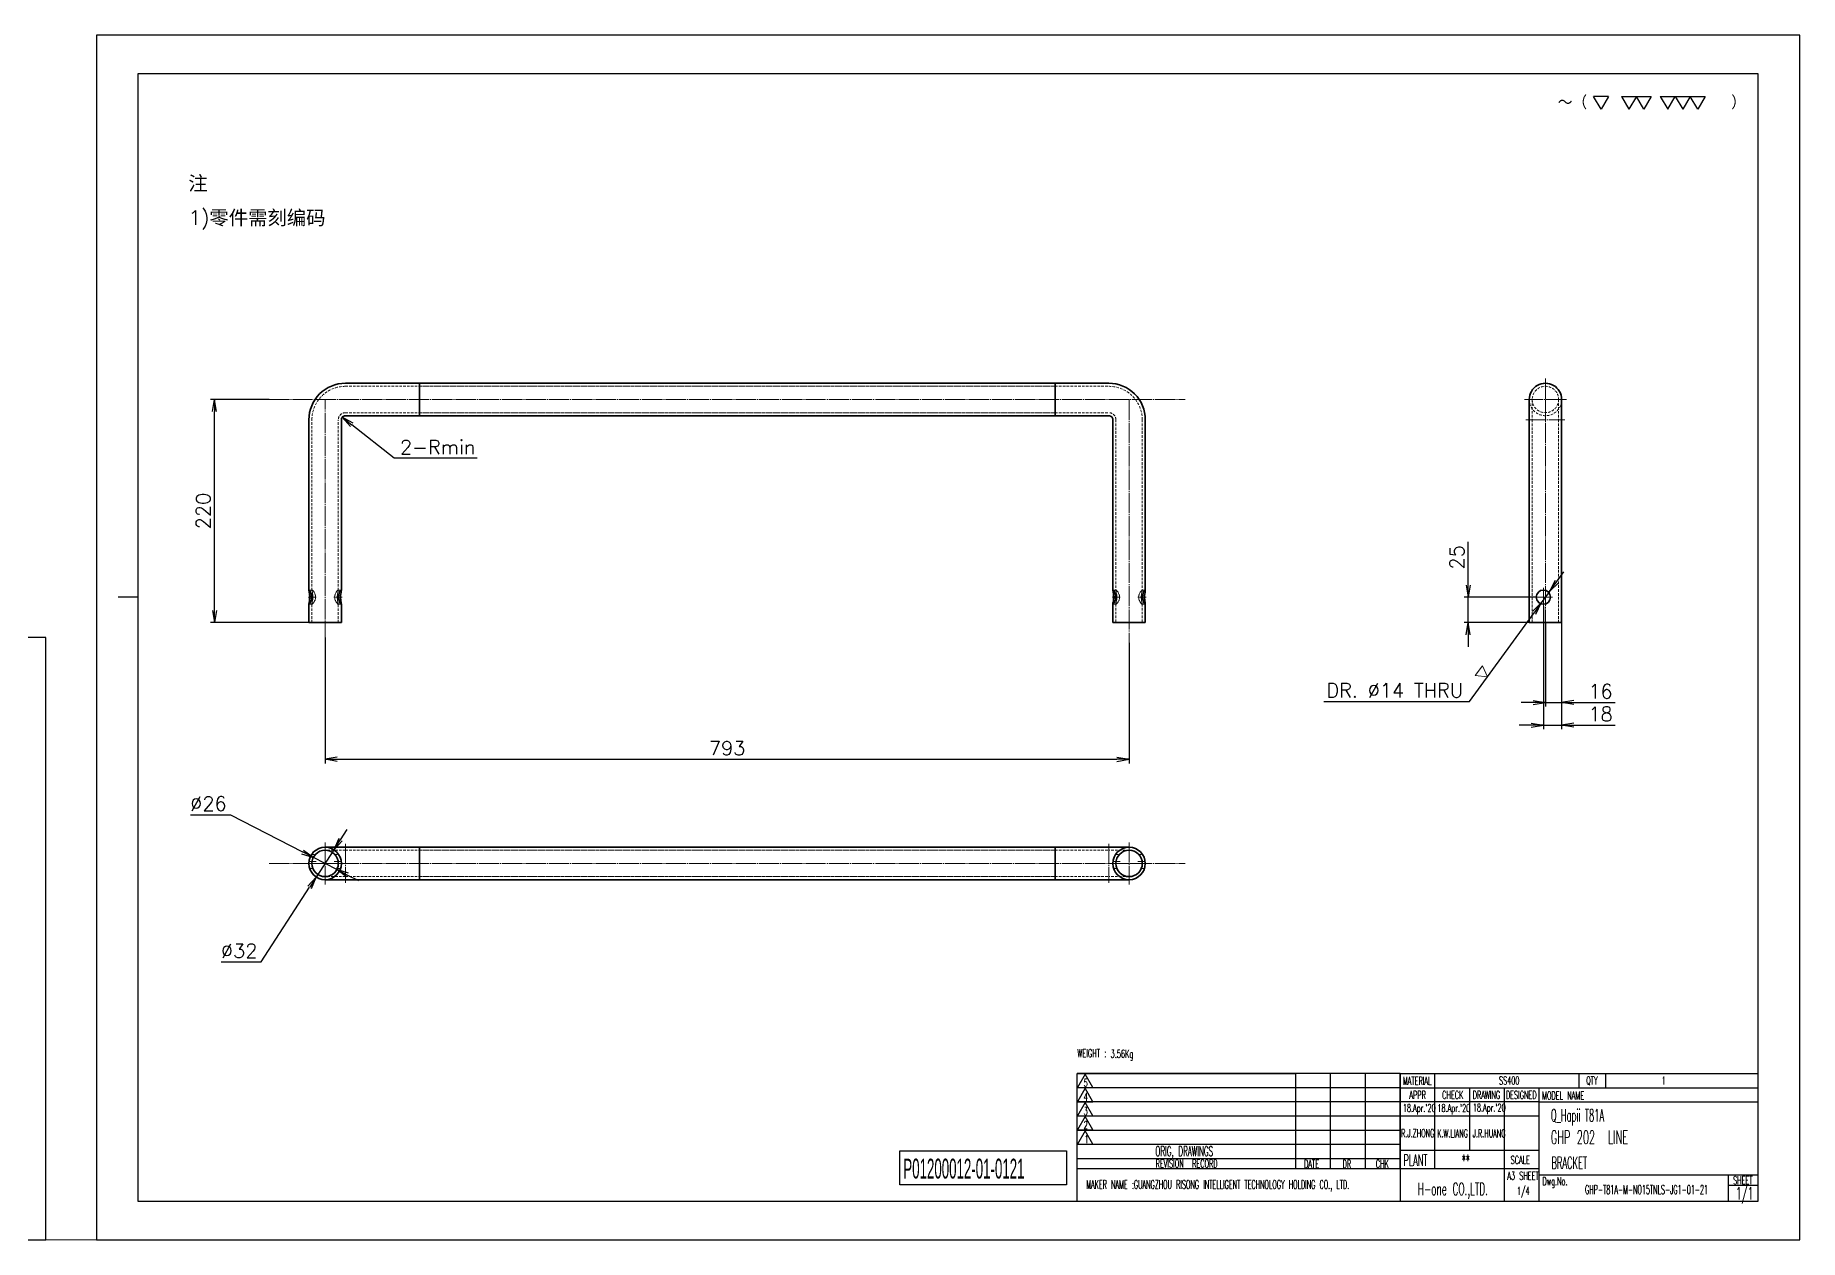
# Model space of a CAD drawing. Header units: millimetres. Extents: x -10155 to 20189, y -25550 to -22580.
# Drawn here: x 13930 to 15670, y -25548 to -24360 of the extents above; entities that cross this region are included whole.
import ezdxf
from ezdxf.enums import TextEntityAlignment as Align

# ---------------------------------------------------------------- set-up
doc = ezdxf.new("R2010")
doc.units = ezdxf.units.MM
doc.linetypes.add('CENTER-HOKUTO', pattern=[23, 20, -1, 1, -1])
doc.linetypes.add('HIDDEN-HOKUTO', pattern=[3.8, 2.5, -1.3])
for name, color, linetype in [('6', 2, 'Continuous'), ('title_frame', 7, 'Continuous'), ('word_dim', 253, 'Continuous')]:
    doc.layers.add(name, color=color, linetype=linetype)
for name, color, linetype, lineweight in [('AM_7', 2, 'CENTER-HOKUTO', 30), ('AM_HID', 1, 'HIDDEN-HOKUTO', 25), ('DIM', 3, 'Continuous', 20)]:
    doc.layers.add(name, color=color, linetype=linetype, lineweight=lineweight)
doc.styles.add('MX_NOTE_STANDARD', font='txt.shx', dxfattribs={"bigfont": 'bigfont.shx'})
doc.styles.get("Standard").update_dxf_attribs({"font": 'romans.shx', "bigfont": 'bigfont.shx'})
doc.dimstyles.new('HKT 1-4', dxfattribs={"dimscale": 4, "dimtxt": 3.5, "dimasz": 3, "dimexe": 1, "dimexo": 0, "dimgap": 1, "dimtad": 3, "dimdsep": 46, "dimtxsty": 'Standard', "dimblk1": 'OPEN', "dimblk2": 'OPEN', "dimsah": 1, "dimcen": 0, "dimclrd": 256, "dimclre": 256, "dimclrt": 3, "dimazin": 2, "dimtfac": 1, "dimtmove": 0, "dimatfit": 3, "dimldrblk": 'OPEN', "dimfxl": 0, "dimtolj": 1, "dimlwd": 25, "dimlwe": 25, "dimarcsym": 0})
doc.dimstyles.new('HKT 1-4$3', dxfattribs={"dimscale": 4, "dimtxt": 3.5, "dimasz": 3, "dimexe": 1, "dimexo": 0, "dimgap": 1, "dimtad": 3, "dimtoh": 1, "dimdsep": 46, "dimtxsty": 'Standard', "dimblk1": 'OPEN', "dimblk2": 'OPEN', "dimsah": 1, "dimcen": 0, "dimclrd": 256, "dimclre": 256, "dimclrt": 3, "dimazin": 2, "dimtfac": 1, "dimtmove": 0, "dimatfit": 3, "dimldrblk": 'OPEN', "dimfxl": 0, "dimtolj": 1, "dimlwd": 25, "dimlwe": 25, "dimarcsym": 0})
doc.dimstyles.new('HKT 1-4$4', dxfattribs={"dimscale": 4, "dimtxt": 3.5, "dimasz": 3, "dimexe": 1, "dimexo": 0, "dimgap": 1, "dimtad": 3, "dimtoh": 1, "dimdsep": 46, "dimtxsty": 'Standard', "dimblk1": 'OPEN', "dimblk2": 'OPEN', "dimsah": 1, "dimcen": 0, "dimclrd": 256, "dimclre": 256, "dimclrt": 3, "dimazin": 2, "dimtfac": 1, "dimtmove": 0, "dimatfit": 3, "dimldrblk": 'OPEN', "dimfxl": 0, "dimtolj": 1, "dimlwd": 25, "dimlwe": 25, "dimarcsym": 0})

# ---------------------------------------------------------------- blocks, each defined once
blk = doc.blocks.new('\\M+18E64\\M+18FE3\\M+182B0\\M+18B4C\\M+18D86\\M+18169\\M+197CE\\M+1816A')
at = {"layer": '6', "color": 3}
for p, q in [((5.64, -0.64), (4.7, 0.92)), ((6.58, 0.92), (4.7, 0.92)), ((6.58, 0.92), (5.64, -0.64)), ((8.19, 0.92), (11.96, 0.92)), ((8.19, 0.92), (9.14, -0.64)), ((10.08, 0.92), (9.14, -0.64)), ((11.02, -0.64), (10.08, 0.92)), ((11.96, 0.92), (11.02, -0.64)), ((13.09, 0.92), (14.98, 0.92)), ((13.09, 0.92), (14.04, -0.64)), ((14.04, -0.64), (14.98, 0.92)), ((14.98, 0.92), (18.74, 0.92)), ((14.98, 0.92), (15.92, -0.64)), ((16.86, 0.92), (15.92, -0.64)), ((17.8, -0.64), (16.86, 0.92)), ((18.74, 0.92), (17.8, -0.64))]:
    blk.add_line(p, q, dxfattribs=at)
at = {"color": 3}
blk.add_text('\\M+18160\\M+18169\\M+18140             \\M+1816A', height=1.68, dxfattribs=at).set_placement((0.19, -0.66))
blk = doc.blocks.new('_Open')
at = {"color": 0, "lineweight": -2}
for p, q in [((-1, 0.17), (0, 0)), ((-1, -0.17), (0, 0)), ((0, 0), (-1, 0))]:
    blk.add_line(p, q, dxfattribs=at)
blk = doc.blocks.new('*D639')
at = {"layer": 'DEFPOINTS', "color": 0, "ltscale": 2}
for p in [(14106.8, -24718.9), (14160.7, -24718.9), (14200, -24938.9)]:
    blk.add_point(p, dxfattribs=at)
at = {"layer": 'word_dim', "lineweight": 25, "ltscale": 2}
for p, q in [((14160.7, -24718.9), (14102.8, -24718.9)), ((14106.8, -24926.9), (14106.8, -24730.9)), ((14200, -24938.9), (14102.8, -24938.9))]:
    blk.add_line(p, q, dxfattribs=at)
at = {"layer": 'word_dim', "lineweight": 25, "ltscale": 2, "xscale": 12, "yscale": 12, "zscale": 12}
for p, rotation in [((14106.8, -24718.9), 90), ((14106.8, -24938.9), 270)]:
    blk.add_blockref('_Open', p, dxfattribs=dict(at, rotation=rotation))
at = {"layer": 'word_dim', "color": 3, "ltscale": 2, "insert": (14095.8, -24828.9), "char_height": 14, "attachment_point": 5, "rotation": 90}
blk.add_mtext('\\A1;220', dxfattribs=at)
blk = doc.blocks.new('*D640')
at = {"layer": 'DEFPOINTS', "color": 0, "ltscale": 2}
for p in [(14216, -24953.6), (15009, -24958.9), (15009, -25073.8)]:
    blk.add_point(p, dxfattribs=at)
at = {"layer": 'word_dim', "lineweight": 25, "ltscale": 2}
for p, q in [((14216, -24953.6), (14216, -25077.8)), ((15009, -24958.9), (15009, -25077.8)), ((14228, -25073.8), (14997, -25073.8))]:
    blk.add_line(p, q, dxfattribs=at)
at = {"layer": 'word_dim', "lineweight": 25, "ltscale": 2, "xscale": 12, "yscale": 12, "zscale": 12, "rotation": 180}
blk.add_blockref('_Open', (14216, -25073.8), dxfattribs=at)
at = {"layer": 'word_dim', "lineweight": 25, "ltscale": 2, "xscale": 12, "yscale": 12, "zscale": 12}
blk.add_blockref('_Open', (15009, -25073.8), dxfattribs=at)
at = {"layer": 'word_dim', "color": 3, "ltscale": 2, "insert": (14612.5, -25062.8), "char_height": 14, "attachment_point": 5}
blk.add_mtext('\\A1;793', dxfattribs=at)
blk = doc.blocks.new('*D641')
at = {"layer": 'DEFPOINTS', "color": 0, "ltscale": 2}
for p in [(14232.9, -24736.4), (14236, -24738.9)]:
    blk.add_point(p, dxfattribs=at)
at = {"layer": 'word_dim', "lineweight": 25, "ltscale": 2}
for p, q in [((14284, -24776.9), (14242.3, -24743.9)), ((14366, -24776.9), (14284, -24776.9))]:
    blk.add_line(p, q, dxfattribs=at)
at = {"layer": 'word_dim', "lineweight": 25, "ltscale": 2, "xscale": 12, "yscale": 12, "zscale": 12, "rotation": 141.6277046154885}
blk.add_blockref('_Open', (14232.9, -24736.4), dxfattribs=at)
at = {"layer": 'word_dim', "color": 3, "ltscale": 2, "insert": (14327, -24765.9), "char_height": 14, "attachment_point": 5}
blk.add_mtext('\\A1;{\\Fromans,bigfont|c134;2-Rmin}', dxfattribs=at)
blk = doc.blocks.new('*D642')
at = {"layer": 'DEFPOINTS', "color": 0, "ltscale": 2}
for p in [(15343.4, -24913.9), (15410.5, -24913.9), (15403.6, -24938.9)]:
    blk.add_point(p, dxfattribs=at)
at = {"layer": 'word_dim', "lineweight": 25, "ltscale": 2}
for p, q in [((15343.4, -24901.9), (15343.4, -24859.3)), ((15410.5, -24913.9), (15339.4, -24913.9)), ((15343.4, -24938.9), (15343.4, -24913.9)), ((15403.6, -24938.9), (15339.4, -24938.9)), ((15343.4, -24950.9), (15343.4, -24962.9))]:
    blk.add_line(p, q, dxfattribs=at)
at = {"layer": 'word_dim', "lineweight": 25, "ltscale": 2, "xscale": 12, "yscale": 12, "zscale": 12}
for p, rotation in [((15343.4, -24913.9), 270), ((15343.4, -24938.9), 90)]:
    blk.add_blockref('_Open', p, dxfattribs=dict(at, rotation=rotation))
at = {"layer": 'word_dim', "color": 3, "ltscale": 2, "insert": (15332.4, -24874.6), "char_height": 14, "attachment_point": 5, "rotation": 90}
blk.add_mtext('\\A1;25', dxfattribs=at)
blk = doc.blocks.new('*D643')
at = {"layer": 'DEFPOINTS', "color": 0, "ltscale": 2}
for p in [(15419.6, -24938.9), (15435.6, -24938.9), (15435.6, -25017.8)]:
    blk.add_point(p, dxfattribs=at)
at = {"layer": 'word_dim', "lineweight": 25, "ltscale": 2}
for p, q in [((15419.6, -24938.9), (15419.6, -25021.8)), ((15435.6, -24938.9), (15435.6, -25021.8)), ((15407.6, -25017.8), (15395.6, -25017.8)), ((15419.6, -25017.8), (15435.6, -25017.8)), ((15447.6, -25017.8), (15488.3, -25017.8))]:
    blk.add_line(p, q, dxfattribs=at)
at = {"layer": 'word_dim', "lineweight": 25, "ltscale": 2, "xscale": 12, "yscale": 12, "zscale": 12}
blk.add_blockref('_Open', (15419.6, -25017.8), dxfattribs=at)
at = {"layer": 'word_dim', "lineweight": 25, "ltscale": 2, "xscale": 12, "yscale": 12, "zscale": 12, "rotation": 180}
blk.add_blockref('_Open', (15435.6, -25017.8), dxfattribs=at)
at = {"layer": 'word_dim', "color": 3, "ltscale": 2, "insert": (15474, -25006.8), "char_height": 14, "attachment_point": 5}
blk.add_mtext('\\A1;16', dxfattribs=at)
blk = doc.blocks.new('*D644')
at = {"layer": 'DEFPOINTS', "color": 0, "ltscale": 2}
for p in [(15415.5, -24919.6), (15423.8, -24908.3)]:
    blk.add_point(p, dxfattribs=at)
at = {"layer": 'word_dim', "lineweight": 25, "ltscale": 2}
for p, q in [((15430.8, -24898.6), (15437.9, -24888.9)), ((15423.8, -24908.3), (15415.5, -24919.6)), ((15344.7, -25016.8), (15408.5, -24929.3)), ((15201.2, -25016.8), (15344.7, -25016.8))]:
    blk.add_line(p, q, dxfattribs=at)
at = {"layer": 'word_dim', "lineweight": 25, "ltscale": 2, "xscale": 12, "yscale": 12, "zscale": 12}
for p, rotation in [((15423.8, -24908.3), 233.9247695812027), ((15415.5, -24919.6), 53.92476958120264)]:
    blk.add_blockref('_Open', p, dxfattribs=dict(at, rotation=rotation))
at = {"layer": 'word_dim', "color": 3, "ltscale": 2, "insert": (15271, -25005.8), "char_height": 14, "attachment_point": 5}
blk.add_mtext('\\A1;DR. {\\Fromans,bigfont|c134;∅14} THRU ', dxfattribs=at)
blk = doc.blocks.new('*D645')
at = {"layer": 'DEFPOINTS', "color": 0, "ltscale": 2}
for p in [(14224.7, -25163.1), (14207.3, -25190)]:
    blk.add_point(p, dxfattribs=at)
at = {"layer": 'word_dim', "lineweight": 25, "ltscale": 2}
for p, q in [((14231.2, -25153.1), (14237.8, -25143)), ((14224.7, -25163.1), (14207.3, -25190)), ((14152.9, -25273.7), (14200.7, -25200)), ((14113.5, -25273.7), (14152.9, -25273.7))]:
    blk.add_line(p, q, dxfattribs=at)
at = {"layer": 'word_dim', "lineweight": 25, "ltscale": 2, "xscale": 12, "yscale": 12, "zscale": 12}
for p, rotation in [((14224.7, -25163.1), 236.9849350761664), ((14207.3, -25190), 56.98493507616644)]:
    blk.add_blockref('_Open', p, dxfattribs=dict(at, rotation=rotation))
at = {"layer": 'word_dim', "color": 3, "ltscale": 2, "insert": (14131.2, -25262.7), "char_height": 14, "attachment_point": 5}
blk.add_mtext('\\A1;∅32', dxfattribs=at)
blk = doc.blocks.new('*D646')
at = {"layer": 'DEFPOINTS', "color": 0, "ltscale": 2}
for p in [(14204.4, -25170.6), (14227.5, -25182.5)]:
    blk.add_point(p, dxfattribs=at)
at = {"layer": 'word_dim', "lineweight": 25, "ltscale": 2}
for p, q in [((14083.3, -25128.5), (14122.6, -25128.5)), ((14122.6, -25128.5), (14193.8, -25165.1)), ((14227.5, -25182.5), (14204.4, -25170.6)), ((14238.2, -25188), (14248.9, -25193.5))]:
    blk.add_line(p, q, dxfattribs=at)
at = {"layer": 'word_dim', "lineweight": 25, "ltscale": 2, "xscale": 12, "yscale": 12, "zscale": 12}
for p, rotation in [((14204.4, -25170.6), 332.7633215339548), ((14227.5, -25182.5), 152.7633215339548)]:
    blk.add_blockref('_Open', p, dxfattribs=dict(at, rotation=rotation))
at = {"layer": 'word_dim', "color": 3, "ltscale": 2, "insert": (14100.9, -25117.5), "char_height": 14, "attachment_point": 5}
blk.add_mtext('\\A1;∅26', dxfattribs=at)
blk = doc.blocks.new('*D674')
at = {"layer": 'DEFPOINTS', "color": 0, "ltscale": 2}
for p in [(15417.6, -24923), (15435.6, -24936.2), (15435.6, -25040.1)]:
    blk.add_point(p, dxfattribs=at)
at = {"layer": 'word_dim', "lineweight": 25, "ltscale": 2}
for p, q in [((15417.6, -24923), (15417.6, -25044.1)), ((15435.6, -24936.2), (15435.6, -25044.1)), ((15405.6, -25040.1), (15393.6, -25040.1)), ((15417.6, -25040.1), (15435.6, -25040.1)), ((15447.6, -25040.1), (15488.3, -25040.1))]:
    blk.add_line(p, q, dxfattribs=at)
at = {"layer": 'word_dim', "lineweight": 25, "ltscale": 2, "xscale": 12, "yscale": 12, "zscale": 12}
blk.add_blockref('_Open', (15417.6, -25040.1), dxfattribs=at)
at = {"layer": 'word_dim', "lineweight": 25, "ltscale": 2, "xscale": 12, "yscale": 12, "zscale": 12, "rotation": 180}
blk.add_blockref('_Open', (15435.6, -25040.1), dxfattribs=at)
at = {"layer": 'word_dim', "color": 3, "ltscale": 2, "insert": (15474, -25029.1), "char_height": 14, "attachment_point": 5}
blk.add_mtext('\\A1;18', dxfattribs=at)

msp = doc.modelspace()

# ---------------------------------------------------------------- linework, layer by layer
at = {"color": 7, "lineweight": 35}
for p, q in [((14235.99, -24702.917), (14935.99, -24702.917)), ((14308.99, -24702.917), (14988.99, -24702.917)), ((15403.64, -24718.917), (15403.64, -24738.917)), ((15435.64, -24718.917), (15435.64, -24738.917)), ((15435.64, -24718.917), (15435.64, -24738.917)), ((14199.99, -24907.209), (14199.99, -24738.917)), ((14231.99, -24907.208), (14231.99, -24738.917)), ((14235.99, -24734.917), (14935.99, -24734.917)), ((14308.99, -24734.917), (14988.99, -24734.917)), ((14992.99, -24738.917), (14992.99, -24907.209)), ((15024.99, -24738.917), (15024.99, -24907.208)), ((15403.64, -24738.917), (15403.64, -24880.365)), ((15435.64, -24738.917), (15435.64, -24938.917)), ((15435.64, -24938.917), (15435.64, -24738.917)), ((15403.64, -24880.365), (15403.64, -24938.917)), ((15403.64, -24938.917), (15435.64, -24938.917)), ((14235.99, -25160.56), (14215.99, -25160.56)), ((14235.99, -25160.56), (14935.99, -25160.56)), ((14308.99, -25160.56), (14988.99, -25160.56)), ((14308.99, -25192.56), (14308.99, -25160.56)), ((14935.99, -25192.56), (14935.99, -25160.56)), ((15008.99, -25160.56), (14988.99, -25160.56)), ((14235.99, -25192.56), (14215.99, -25192.56)), ((14235.99, -25192.56), (14935.99, -25192.56)), ((14308.99, -25192.56), (14988.99, -25192.56)), ((15008.99, -25192.56), (14988.99, -25192.56))]:
    msp.add_line(p, q, dxfattribs=at)
at = {"color": 7, "lineweight": 35, "ltscale": 0.4}
for p, q in [((14308.99, -24718.917), (14308.99, -24702.917)), ((14935.99, -24718.917), (14935.99, -24702.917)), ((14308.99, -24734.917), (14308.99, -24718.917)), ((14935.99, -24734.917), (14935.99, -24718.917)), ((14215.99, -24938.917), (14199.99, -24938.917)), ((14231.99, -24938.917), (14215.99, -24938.917)), ((14992.99, -24938.917), (15008.99, -24938.917)), ((15008.99, -24938.917), (15024.99, -24938.917))]:
    msp.add_line(p, q, dxfattribs=at)
at = {"color": 7, "lineweight": 35, "ltscale": 0.457294}
msp.add_line((14199.99, -24938.917), (14199.99, -24920.625), dxfattribs=at)
at = {"color": 7, "lineweight": 35, "ltscale": 0.457297}
for p, q in [((14231.99, -24938.917), (14231.99, -24920.625)), ((15024.99, -24920.625), (15024.99, -24938.917))]:
    msp.add_line(p, q, dxfattribs=at)
at = {"color": 7, "lineweight": 35, "ltscale": 0.4573}
msp.add_line((14992.99, -24920.625), (14992.99, -24938.917), dxfattribs=at)
at = {"linetype": 'Continuous'}
msp.add_line((15413.537, -25411.829), (15629.137, -25411.829), dxfattribs=at)
at = {"color": 7, "lineweight": 35}
for points in [[(14200.116, -24906.917), (14200.077, -24906.925), (14200.044, -24906.95), (14200.014, -24907.008), (14199.99, -24907.209)], [(14199.99, -24907.209), (14200.036, -24907.701), (14200.109, -24908.138), (14200.31, -24909.212), (14200.536, -24910.561)], [(14199.99, -24920.625), (14200.034, -24920.151), (14200.102, -24919.733), (14200.294, -24918.706), (14200.522, -24917.363), (14200.621, -24916.634), (14200.733, -24915.49), (14200.782, -24914.564), (14200.789, -24913.629), (14200.756, -24912.698), (14200.685, -24911.783), (14200.536, -24910.561)], [(14200.116, -24920.917), (14200.077, -24920.909), (14200.044, -24920.884), (14200.014, -24920.826), (14199.99, -24920.625)], [(14202.217, -24917.273), (14202.414, -24916.593), (14202.574, -24915.882), (14202.68, -24915.205), (14202.744, -24914.513), (14202.753, -24913.52), (14202.668, -24912.536), (14202.497, -24911.582), (14202.328, -24910.925), (14202.128, -24910.297), (14201.664, -24909.149), (14201.161, -24908.178), (14200.842, -24907.668), (14200.55, -24907.272), (14200.288, -24907), (14200.184, -24906.934), (14200.116, -24906.917)], [(14202.217, -24917.273), (14201.943, -24918.034), (14201.641, -24918.734), (14201.318, -24919.376), (14200.994, -24919.933), (14200.688, -24920.386), (14200.417, -24920.713), (14200.218, -24920.882), (14200.14, -24920.914), (14200.116, -24920.917)], [(14229.762, -24917.273), (14229.565, -24916.593), (14229.406, -24915.881), (14229.299, -24915.203), (14229.236, -24914.511), (14229.226, -24913.518), (14229.311, -24912.534), (14229.483, -24911.579), (14229.655, -24910.913), (14229.858, -24910.277), (14230.331, -24909.116), (14230.885, -24908.065), (14231.404, -24907.302), (14231.588, -24907.093), (14231.745, -24906.962), (14231.828, -24906.922), (14231.865, -24906.917)], [(14229.762, -24917.273), (14230.151, -24918.314), (14230.585, -24919.232), (14231.026, -24919.996), (14231.428, -24920.561), (14231.603, -24920.755), (14231.75, -24920.876), (14231.83, -24920.912), (14231.865, -24920.917)], [(14231.99, -24920.625), (14231.946, -24920.151), (14231.877, -24919.732), (14231.685, -24918.705), (14231.457, -24917.362), (14231.358, -24916.634), (14231.246, -24915.49), (14231.189, -24913.818), (14231.261, -24912.149), (14231.444, -24910.561)], [(14231.99, -24907.208), (14231.943, -24907.701), (14231.87, -24908.138), (14231.67, -24909.212), (14231.444, -24910.561)], [(14231.865, -24906.917), (14231.903, -24906.925), (14231.935, -24906.95), (14231.966, -24907.008), (14231.99, -24907.208)], [(14231.865, -24920.917), (14231.903, -24920.909), (14231.935, -24920.884), (14231.966, -24920.826), (14231.99, -24920.625)], [(14993.116, -24906.917), (14993.044, -24906.95), (14993.014, -24907.008), (14992.99, -24907.209)], [(14992.99, -24907.209), (14993.036, -24907.701), (14993.109, -24908.139), (14993.309, -24909.211), (14993.536, -24910.561)], [(14992.99, -24920.625), (14993.034, -24920.151), (14993.102, -24919.733), (14993.294, -24918.706), (14993.522, -24917.363), (14993.621, -24916.633), (14993.734, -24915.49), (14993.782, -24914.563), (14993.788, -24913.628), (14993.756, -24912.697), (14993.685, -24911.783), (14993.536, -24910.561)], [(14993.115, -24920.916), (14993.076, -24920.908), (14993.044, -24920.883), (14993.014, -24920.825), (14992.99, -24920.625)], [(14995.217, -24917.273), (14994.763, -24918.465), (14994.257, -24919.486), (14993.76, -24920.285), (14993.497, -24920.625), (14993.278, -24920.842), (14993.161, -24920.908), (14993.115, -24920.916)], [(14995.217, -24917.273), (14995.41, -24916.613), (14995.566, -24915.925), (14995.706, -24914.974), (14995.76, -24914.001), (14995.722, -24913.024), (14995.633, -24912.293), (14995.496, -24911.582), (14995.326, -24910.915), (14995.122, -24910.279), (14994.649, -24909.116), (14994.095, -24908.066), (14993.577, -24907.303), (14993.391, -24907.093), (14993.236, -24906.962), (14993.151, -24906.922), (14993.116, -24906.917)], [(15022.762, -24917.273), (15022.565, -24916.593), (15022.406, -24915.881), (15022.299, -24915.203), (15022.236, -24914.511), (15022.226, -24913.518), (15022.311, -24912.534), (15022.483, -24911.579), (15022.655, -24910.913), (15022.858, -24910.277), (15023.33, -24909.116), (15023.885, -24908.065), (15024.404, -24907.302), (15024.588, -24907.093), (15024.745, -24906.962), (15024.828, -24906.922), (15024.865, -24906.917)], [(15022.762, -24917.273), (15023.151, -24918.314), (15023.585, -24919.232), (15024.026, -24919.996), (15024.428, -24920.561), (15024.603, -24920.755), (15024.75, -24920.876), (15024.83, -24920.912), (15024.865, -24920.917)], [(15024.99, -24920.625), (15024.946, -24920.151), (15024.877, -24919.732), (15024.685, -24918.705), (15024.457, -24917.362), (15024.358, -24916.634), (15024.246, -24915.49), (15024.189, -24913.818), (15024.261, -24912.149), (15024.444, -24910.561)], [(15024.99, -24907.208), (15024.943, -24907.701), (15024.87, -24908.138), (15024.67, -24909.212), (15024.444, -24910.561)], [(15024.865, -24906.917), (15024.903, -24906.925), (15024.935, -24906.95), (15024.966, -24907.008), (15024.99, -24907.208)], [(15024.865, -24920.917), (15024.903, -24920.909), (15024.935, -24920.884), (15024.966, -24920.826), (15024.99, -24920.625)]]:
    msp.add_lwpolyline(points, dxfattribs=at)
for centre, radius in [((15417.64, -24913.917), 7), ((14215.99, -25176.56), 16), ((14215.99, -25176.56), 13), ((15008.99, -25176.56), 16), ((15008.99, -25176.56), 13)]:
    msp.add_circle(centre, radius, dxfattribs=at)
for centre, radius, start, end in [((14235.99, -24738.917), 36, 90.000003, 180.000005), ((14988.99, -24738.917), 36, 0, 90.000003), ((15419.64, -24718.917), 16, 0, 180.000005), ((15419.64, -24718.917), 16, 0, 180.000005), ((14235.99, -24738.917), 4, 90.000003, 180.000005), ((14988.99, -24738.917), 4, 0, 90.000003)]:
    msp.add_arc(centre, radius, start, end, dxfattribs=at)
at = {"layer": 'AM_7', "lineweight": 13}
for p, q in [((15419.64, -24698.117), (15419.64, -24739.717)), ((14160.69, -24718.917), (15064.289, -24718.917)), ((14215.99, -24958.917), (14215.99, -24718.917)), ((15008.99, -24718.917), (15008.99, -24958.917)), ((15440.44, -24718.917), (15398.84, -24718.917)), ((15419.64, -24718.917), (15419.64, -24958.917)), ((15400.44, -24738.917), (15438.84, -24738.917)), ((14199.247, -24913.917), (14207.31, -24913.917)), ((14224.669, -24913.917), (14232.732, -24913.917)), ((14992.247, -24913.917), (15000.31, -24913.917)), ((15017.669, -24913.917), (15025.733, -24913.917)), ((15426.74, -24913.917), (15408.539, -24913.917)), ((15417.64, -24904.817), (15417.64, -24923.017)), ((14215.99, -25155.76), (14215.99, -25197.36)), ((14235.99, -25157.36), (14235.99, -25195.76)), ((14988.99, -25157.36), (14988.99, -25195.76)), ((15008.99, -25155.76), (15008.99, -25197.36)), ((14160.69, -25176.56), (15064.289, -25176.56)), ((14236.789, -25176.56), (14195.19, -25176.56)), ((14199.928, -25174.56), (14207.216, -25174.56)), ((14224.763, -25174.56), (14232.051, -25174.56)), ((15029.789, -25176.56), (14988.19, -25176.56)), ((14992.928, -25174.56), (15000.216, -25174.56)), ((15017.763, -25174.56), (15025.051, -25174.56))]:
    msp.add_line(p, q, dxfattribs=at)
at = {"layer": 'AM_HID', "color": 1, "lineweight": 13}
for p, q in [((14235.99, -24705.917), (14935.99, -24705.917)), ((14308.99, -24705.917), (14988.99, -24705.917)), ((15403.64, -24718.917), (15403.64, -24738.917)), ((15406.64, -24718.917), (15406.64, -24738.917)), ((15406.64, -24718.917), (15406.64, -24738.917)), ((15432.64, -24718.917), (15432.64, -24738.917)), ((15432.64, -24718.917), (15432.64, -24738.917)), ((14202.99, -24907.209), (14202.99, -24738.917)), ((14228.99, -24907.209), (14228.99, -24738.917)), ((14235.99, -24731.917), (14935.99, -24731.917)), ((14308.99, -24731.917), (14988.99, -24731.917)), ((14995.99, -24738.917), (14995.99, -24907.209)), ((15021.99, -24738.917), (15021.99, -24907.209)), ((15403.64, -24938.917), (15403.64, -24738.917)), ((15406.64, -24738.917), (15406.64, -24883.534)), ((15406.64, -24938.917), (15406.64, -24738.917)), ((15432.64, -24738.917), (15432.64, -24938.917)), ((15432.64, -24938.917), (15432.64, -24738.917)), ((15406.64, -24883.534), (15406.64, -24938.917)), ((14200.116, -24906.917), (14203.145, -24906.917)), ((14200.116, -24920.917), (14203.145, -24920.917)), ((14202.99, -24938.917), (14202.99, -24920.625)), ((14228.835, -24906.917), (14231.865, -24906.917)), ((14228.835, -24920.917), (14231.865, -24920.917)), ((14228.99, -24938.917), (14228.99, -24920.625)), ((14993.116, -24906.917), (14996.145, -24906.917)), ((14993.116, -24920.917), (14996.145, -24920.917)), ((14995.99, -24920.625), (14995.99, -24938.917)), ((15021.835, -24906.917), (15024.865, -24906.917)), ((15021.835, -24920.917), (15024.865, -24920.917)), ((15021.99, -24920.625), (15021.99, -24938.917)), ((14235.99, -25163.56), (14215.99, -25163.56)), ((14235.99, -25163.56), (14935.99, -25163.56)), ((14308.99, -25163.56), (14988.99, -25163.56)), ((15008.99, -25163.56), (14988.99, -25163.56)), ((14200.791, -25181.56), (14203.99, -25181.56)), ((14202.761, -25167.56), (14206.609, -25167.56)), ((14225.37, -25167.56), (14229.218, -25167.56)), ((14227.99, -25181.56), (14231.189, -25181.56)), ((14993.791, -25181.56), (14996.99, -25181.56)), ((14995.761, -25167.56), (14999.609, -25167.56)), ((15018.37, -25167.56), (15022.218, -25167.56)), ((15020.99, -25181.56), (15024.189, -25181.56)), ((14235.99, -25189.56), (14215.99, -25189.56)), ((14235.99, -25189.56), (14935.99, -25189.56)), ((14308.99, -25189.56), (14988.99, -25189.56)), ((15008.99, -25189.56), (14988.99, -25189.56))]:
    msp.add_line(p, q, dxfattribs=at)
for points in [[(14203.145, -24906.917), (14203.058, -24906.949), (14203.019, -24907.007), (14202.99, -24907.208)], [(14202.99, -24907.208), (14203.047, -24907.703), (14203.137, -24908.141), (14203.386, -24909.214), (14203.667, -24910.561)], [(14202.99, -24920.625), (14203.044, -24920.15), (14203.129, -24919.73), (14203.367, -24918.703), (14203.647, -24917.383), (14203.891, -24915.747), (14203.966, -24914.8), (14203.99, -24913.903), (14203.965, -24913.006), (14203.853, -24911.754), (14203.667, -24910.561)], [(14203.145, -24920.917), (14203.057, -24920.884), (14203.019, -24920.826), (14202.99, -24920.625)], [(14205.856, -24917.273), (14206.074, -24916.737), (14206.263, -24916.176), (14206.417, -24915.594), (14206.53, -24914.995), (14206.608, -24914.064), (14206.59, -24913.393), (14206.512, -24912.729), (14206.379, -24912.08), (14206.199, -24911.452), (14205.961, -24910.809), (14205.69, -24910.199), (14205.074, -24909.079), (14204.366, -24908.051), (14203.714, -24907.298), (14203.486, -24907.092), (14203.293, -24906.962), (14203.145, -24906.917)], [(14205.856, -24917.273), (14205.337, -24918.307), (14204.774, -24919.217), (14204.211, -24919.978), (14203.7, -24920.55), (14203.477, -24920.749), (14203.289, -24920.874), (14203.145, -24920.917)], [(14226.123, -24917.273), (14225.906, -24916.737), (14225.716, -24916.176), (14225.562, -24915.594), (14225.45, -24914.995), (14225.372, -24914.063), (14225.389, -24913.392), (14225.467, -24912.728), (14225.6, -24912.079), (14225.781, -24911.451), (14226.019, -24910.808), (14226.29, -24910.198), (14226.905, -24909.081), (14227.613, -24908.054), (14227.951, -24907.637), (14228.264, -24907.3), (14228.493, -24907.092), (14228.686, -24906.962), (14228.835, -24906.917)], [(14226.123, -24917.273), (14226.624, -24918.277), (14227.17, -24919.164), (14227.716, -24919.913), (14228.095, -24920.358), (14228.431, -24920.69), (14228.703, -24920.88), (14228.835, -24920.917)], [(14228.99, -24920.624), (14228.935, -24920.149), (14228.85, -24919.73), (14228.613, -24918.703), (14228.332, -24917.383), (14228.088, -24915.745), (14228.013, -24914.797), (14227.99, -24913.902), (14228.014, -24913.007), (14228.126, -24911.754), (14228.312, -24910.561)], [(14228.99, -24907.208), (14228.933, -24907.702), (14228.842, -24908.14), (14228.593, -24909.214), (14228.312, -24910.561)], [(14228.835, -24906.917), (14228.922, -24906.949), (14228.96, -24907.007), (14228.99, -24907.208)], [(14228.835, -24920.917), (14228.922, -24920.884), (14228.96, -24920.826), (14228.99, -24920.624)], [(14996.145, -24906.917), (14996.057, -24906.949), (14996.019, -24907.008), (14995.99, -24907.209)], [(14995.99, -24907.209), (14996.047, -24907.703), (14996.137, -24908.142), (14996.386, -24909.215), (14996.667, -24910.561)], [(14995.99, -24920.625), (14996.044, -24920.149), (14996.129, -24919.729), (14996.368, -24918.701), (14996.648, -24917.382), (14996.891, -24915.745), (14996.966, -24914.798), (14996.99, -24913.902), (14996.965, -24913.006), (14996.853, -24911.754), (14996.667, -24910.561)], [(14996.145, -24920.917), (14996.057, -24920.884), (14996.019, -24920.826), (14995.99, -24920.625)], [(14998.856, -24917.273), (14999.074, -24916.737), (14999.263, -24916.176), (14999.417, -24915.595), (14999.53, -24914.995), (14999.608, -24914.064), (14999.59, -24913.393), (14999.512, -24912.729), (14999.379, -24912.08), (14999.199, -24911.452), (14998.961, -24910.809), (14998.689, -24910.198), (14998.074, -24909.079), (14997.366, -24908.051), (14996.714, -24907.298), (14996.486, -24907.092), (14996.293, -24906.962), (14996.145, -24906.917)], [(14998.856, -24917.273), (14998.566, -24917.884), (14998.253, -24918.455), (14997.599, -24919.467), (14996.967, -24920.266), (14996.634, -24920.612), (14996.355, -24920.836), (14996.205, -24920.908), (14996.145, -24920.917)], [(15019.123, -24917.273), (15018.906, -24916.737), (15018.716, -24916.176), (15018.562, -24915.594), (15018.45, -24914.994), (15018.372, -24914.062), (15018.389, -24913.392), (15018.467, -24912.728), (15018.6, -24912.079), (15018.781, -24911.452), (15019.018, -24910.81), (15019.288, -24910.202), (15019.893, -24909.099), (15020.528, -24908.165), (15021.081, -24907.49), (15021.548, -24907.05), (15021.754, -24906.932), (15021.835, -24906.917)], [(15019.123, -24917.273), (15019.624, -24918.277), (15020.17, -24919.164), (15020.716, -24919.913), (15021.095, -24920.358), (15021.431, -24920.69), (15021.703, -24920.88), (15021.835, -24920.917)], [(15021.99, -24920.624), (15021.935, -24920.149), (15021.85, -24919.73), (15021.613, -24918.703), (15021.332, -24917.383), (15021.088, -24915.745), (15021.013, -24914.797), (15020.99, -24913.902), (15021.014, -24913.007), (15021.126, -24911.754), (15021.312, -24910.561)], [(15021.99, -24907.208), (15021.932, -24907.702), (15021.842, -24908.14), (15021.593, -24909.214), (15021.312, -24910.561)], [(15021.835, -24906.917), (15021.922, -24906.949), (15021.96, -24907.007), (15021.99, -24907.208)], [(15021.835, -24920.917), (15021.922, -24920.884), (15021.96, -24920.826), (15021.99, -24920.624)]]:
    msp.add_lwpolyline(points, dxfattribs=at)
msp.add_circle((15419.64, -24718.917), 13, dxfattribs=at)
msp.add_circle((15419.64, -24718.917), 13, dxfattribs=at)
for centre, radius, start, end in [((14235.99, -24738.917), 33, 90.000003, 180.000005), ((14988.99, -24738.917), 33, 0, 90.000003), ((15419.64, -24718.917), 16, 180.000005, 0), ((15419.64, -24718.917), 16, 180.000005, 0), ((14235.99, -24738.917), 7, 90.000003, 180.000005), ((14988.99, -24738.917), 7, 0, 90.000003)]:
    msp.add_arc(centre, radius, start, end, dxfattribs=at)
at = {"layer": 'DIM', "ltscale": 2}
msp.add_line((13940.437, -25547.679), (13990.437, -25547.679), dxfattribs=at)
msp.add_lwpolyline([(15362.369, -24992.527), (15357.502, -24981.558), (15350.436, -24991.257)], close=True, dxfattribs=at)
at = {"layer": 'title_frame'}
for p, q in [((14011.737, -24913.679), (14031.737, -24913.679)), ((14957.837, -25509.829), (14957.837, -25383.829)), ((14957.837, -25383.829), (15173.437, -25383.829)), ((15276.337, -25383.829), (14957.837, -25383.829)), ((14965.757, -25384.323), (14958.239, -25397.612)), ((14973.276, -25397.612), (14965.757, -25384.323)), ((15173.437, -25477.829), (15173.437, -25383.829)), ((15207.737, -25477.829), (15207.737, -25383.829)), ((15207.737, -25477.829), (15207.737, -25383.829)), ((15242.037, -25477.829), (15242.037, -25383.829)), ((15242.037, -25477.829), (15242.037, -25383.829)), ((15276.337, -25383.829), (15276.337, -25397.829)), ((15276.337, -25477.829), (15276.337, -25383.829)), ((15276.337, -25383.829), (15276.337, -25509.829)), ((15276.337, -25383.829), (15276.337, -25509.829)), ((15276.337, -25383.829), (15629.137, -25383.829)), ((15310.637, -25477.829), (15310.637, -25383.829)), ((15452.737, -25383.829), (15452.737, -25397.829)), ((15479.027, -25383.829), (15479.027, -25397.829)), ((15173.437, -25397.829), (14957.837, -25397.829)), ((15276.337, -25397.829), (14957.837, -25397.829)), ((14958.239, -25397.612), (14973.276, -25397.612)), ((14965.757, -25398.232), (14958.239, -25411.521)), ((14973.276, -25411.521), (14965.757, -25398.232)), ((15276.337, -25397.829), (15629.137, -25397.829)), ((15344.937, -25459.443), (15344.937, -25397.829)), ((15379.237, -25509.829), (15379.237, -25397.829)), ((15413.537, -25509.829), (15413.537, -25397.829)), ((15173.437, -25411.829), (14957.837, -25411.829)), ((15276.337, -25411.829), (14957.837, -25411.829)), ((15173.437, -25425.829), (14957.837, -25425.829)), ((15276.337, -25425.829), (14957.837, -25425.829)), ((14958.239, -25411.521), (14973.276, -25411.521)), ((14965.757, -25412.351), (14958.239, -25425.639)), ((14958.239, -25425.639), (14973.276, -25425.639)), ((14965.757, -25426.003), (14958.239, -25439.291)), ((14973.276, -25425.639), (14965.757, -25412.351)), ((14973.276, -25439.291), (14965.757, -25426.003)), ((15413.537, -25411.829), (15276.337, -25411.829)), ((15413.537, -25425.829), (15276.337, -25425.829)), ((15173.437, -25439.829), (14957.837, -25439.829)), ((15276.337, -25439.829), (14957.837, -25439.829)), ((14958.239, -25439.291), (14973.276, -25439.291)), ((14965.757, -25440.121), (14958.239, -25453.41)), ((14973.276, -25453.41), (14965.757, -25440.121)), ((14782.998, -25460.085), (14947.221, -25460.085)), ((14782.998, -25493.688), (14782.998, -25460.085)), ((14947.221, -25460.085), (14947.221, -25493.688)), ((15173.437, -25453.829), (14957.837, -25453.829)), ((15276.337, -25453.829), (14957.837, -25453.829)), ((14958.239, -25453.41), (14973.276, -25453.41)), ((15276.337, -25459.443), (15413.537, -25459.443)), ((15173.437, -25467.829), (14957.837, -25467.829)), ((15276.337, -25467.829), (14957.837, -25467.829)), ((15276.337, -25477.829), (14957.837, -25477.829)), ((15413.537, -25477.829), (15276.337, -25477.829)), ((14947.221, -25493.688), (14782.998, -25493.688)), ((15413.537, -25483.829), (15629.137, -25483.829)), ((15599.737, -25483.829), (15599.737, -25509.829)), ((15599.737, -25493.829), (15629.137, -25493.829)), ((15629.137, -25509.829), (14865.137, -25509.829)), ((15629.137, -25509.829), (15413.537, -25509.829))]:
    msp.add_line(p, q, dxfattribs=at)
at = {"layer": 'title_frame', "color": 4}
for points in [[(15670.437, -24359.679), (13990.437, -24359.679), (13990.437, -25547.679), (15670.437, -25547.679)], [(13940.437, -24953.679), (13100.437, -24953.679), (13100.437, -25547.679), (13940.437, -25547.679)]]:
    msp.add_lwpolyline(points, close=True, dxfattribs=at)
at = {"layer": 'title_frame'}
msp.add_lwpolyline([(14031.737, -24397.529), (15629.137, -24397.529), (15629.137, -25509.829), (14031.737, -25509.829)], close=True, dxfattribs=at)

# ---------------------------------------------------------------- block references
at = {"layer": 'title_frame', "xscale": 7.840000000003783, "yscale": 7.840000000000146, "zscale": 7.84}
msp.add_blockref('\\M+18E64\\M+18FE3\\M+182B0\\M+18B4C\\M+18D86\\M+18169\\M+197CE\\M+1816A', (15430.303, -24427.389), dxfattribs=at)

# ---------------------------------------------------------------- texts
at = {"ltscale": 2, "char_height": 14, "attachment_point": 1}
for s, insert, width in [('{\\fSimSun|b0|i0|c134|p2;\\C3;注}', (14081.102, -24498.613), 41.45877), ('{\\Fromans,bigfont|c134;\\C3;1)\\fSimSun|b0|i0|c134|p2;零件需刻编码}', (14081.407, -24532.596), 387.62453)]:
    msp.add_mtext(s, dxfattribs=dict(at, insert=insert, width=width))
at = {"linetype": 'Continuous', "char_height": 12, "width": 203.6, "attachment_point": 4}
for s, insert in [('{\\W0.5;\\C3;Q_Hapii T81A}', (15425.054, -25426.98)), ('{\\W0.5;\\C3;BRACKET}', (15425.537, -25471.829))]:
    msp.add_mtext(s, dxfattribs=dict(at, insert=insert))
at = {"layer": 'title_frame', "color": 3, "style": 'MX_NOTE_STANDARD'}
for s, height, width, p in [('WEIGHT : ', 8, 0.5341, (14957.934, -25367.724)), ('3.56Kg', 8, 0.5341, (14990.782, -25368.264)), ('5', 7.672, 0.5341, (14964.178, -25396.709)), ('MATERIAL', 7.8912, 0.5341, (15279.026, -25394.979)), ('SS400', 7.8912, 0.5341, (15373.831, -25394.636)), ('QTY', 7.8912, 0.5341, (15459.83, -25394.636)), ('1', 7.891, 0.5341, (15534.341, -25394.636)), ('4', 7.672, 0.5341, (14964.178, -25410.619)), ('APPR', 7.8912, 0.5341, (15285.408, -25408.864)), ('CHECK', 7.8912, 0.5341, (15317.792, -25408.864)), ('DRAWING', 7.8912, 0.5341, (15347.87, -25408.864)), ('DESIGNED', 7.8912, 0.5341, (15380.636, -25408.864)), ('MODEL NAME', 7.8912, 0.5341, (15416.349, -25409.465)), ('3', 7.672, 0.5341, (14964.178, -25424.737)), ("18.Apr.'20", 7.6, 0.5341, (15278.926, -25421.527)), ("18.Apr.'20", 7.6, 0.5341, (15313.039, -25421.701)), ("18.Apr.'20", 7.6, 0.5341, (15347.97, -25421.263)), ('2', 7.672, 0.5341, (14964.178, -25438.389)), ('GHP 202  LINE', 13.2, 0.5341, (15424.901, -25453.257)), ('1', 7.672, 0.5341, (14964.963, -25452.508)), ('ORIG, DRAWINGS', 9.6448, 0.5341, (15034.932, -25465.182)), ('REVISION  RECORD', 7.8912, 0.5341, (15035.132, -25476.535)), ('DATE', 7.8912, 0.5341, (15181.586, -25476.861)), ('DR', 7.8912, 0.5341, (15219.562, -25476.903)), ('CHK', 7.8912, 0.5341, (15252.269, -25476.769)), ('PLANT', 10.96, 0.5341, (15279.681, -25474.753)), ('**', 10.96, 0.5341, (15337.109, -25474.753)), ('SCALE', 7.8912, 0.5341, (15385.34, -25472.954)), ('MAKER NAME :GUANGZHOU RISONG INTELLIGENT TECHNOLOGY HOLDING CO., LTD.', 8.64, 0.5341, (14966.733, -25497.564)), ('H-one CO.,LTD.', 12, 0.5341, (15293.761, -25503.632)), ('A3 SHEET', 7.8912, 0.5341, (15382.056, -25488.536)), ('1/4', 7.8912, 0.5341, (15391.462, -25503.554)), ('Dwg.No.', 7.8912, 0.5341, (15416.693, -25493.919)), ('GHP-T81A-M-NO15TNLS-JG1-01-21', 8.96, 0.441, (15458.704, -25502.682)), ('SHEET', 7.8912, 0.5341, (15604.697, -25492.983)), ('1/1', 12, 0.5341, (15607.564, -25507.927))]:
    msp.add_text(s, height=height, dxfattribs=dict(at, width=width)).set_placement(p)
at = {"layer": 'title_frame', "color": 3, "style": 'MX_NOTE_STANDARD', "width": 0.5341}
for s, p in [('R.J.ZHONG', (15293.665, -25449.004)), ('K.W.LIANG', (15328.045, -25449.089)), (' J.R.HUANG', (15361.963, -25449.076))]:
    msp.add_text(s, height=7.8912, dxfattribs=at).set_placement(p, align=Align.BOTTOM_CENTER)
at = {"layer": 'title_frame', "color": 3, "insert": (14786.305, -25467.735), "char_height": 19.6, "width": 32.88562, "attachment_point": 1, "style": 'MX_NOTE_STANDARD'}
msp.add_mtext('{\\f3 of 9 Barcode|b0|i0|c0|p82;\\W0.5;P01200012-01\\f3 of 9 Barcode|b0|i0|c134|p82;-0121}', dxfattribs=at)

# ---------------------------------------------------------------- dimensions: what is measured, and where the dimension line sits
at = {"layer": 'word_dim', "ltscale": 2}
for base, p1, p2, picture, middle in [((14106.822, -24718.917), (14199.99, -24938.917), (14160.69, -24718.917), '*D639', (14095.822, -24828.917)), ((15343.406, -24913.917), (15403.64, -24938.917), (15410.54, -24913.917), '*D642', (15332.406, -24874.583))]:
    dim = msp.add_linear_dim(base=base, p1=p1, p2=p2, angle=90, dimstyle='HKT 1-4', dxfattribs=at)
    dim.commit()
    dim.dimension.update_dxf_attribs({"geometry": picture, "text_midpoint": middle})
dim = msp.add_radius_dim(center=(14235.99, -24738.917), mpoint=(14232.854, -24736.434), text='{\\Fromans,bigfont|c134;2-Rmin}', dimstyle='HKT 1-4$4', override={"dimtmove": 1}, dxfattribs=at)
dim.commit()
dim.dimension.update_dxf_attribs({"geometry": '*D641', "text_midpoint": (14284.019, -24776.946), "dimtype": 164})
dim = msp.add_diameter_dim_2p(p1=(15423.762, -24908.259), p2=(15415.518, -24919.575), text='DR. {\\Fromans,bigfont|c134;<>} THRU ', dimstyle='HKT 1-4$3', dxfattribs=at)
dim.commit()
dim.dimension.update_dxf_attribs({"geometry": '*D644', "text_midpoint": (15270.966, -25016.78), "dimtype": 163})
for base, p1, p2, picture, middle in [((15435.64, -25040.064), (15417.64, -24923.017), (15435.64, -24936.232), '*D674', (15473.973, -25029.064)), ((15008.99, -25073.807), (14215.99, -24953.641), (15008.99, -24958.917), '*D640', (14612.49, -25062.807)), ((15435.64, -25017.784), (15419.64, -24938.917), (15435.64, -24938.917), '*D643', (15473.973, -25006.784))]:
    dim = msp.add_linear_dim(base=base, p1=p1, p2=p2, dimstyle='HKT 1-4', dxfattribs=at)
    dim.commit()
    dim.dimension.update_dxf_attribs({"geometry": picture, "text_midpoint": middle})
for p1, p2, picture, middle in [((14227.548, -25182.509), (14204.431, -25170.61), '*D646', (14100.933, -25128.488)), ((14224.707, -25163.143), (14207.272, -25189.976), '*D645', (14131.195, -25273.713))]:
    dim = msp.add_diameter_dim_2p(p1=p1, p2=p2, dimstyle='HKT 1-4$3', dxfattribs=at)
    dim.commit()
    dim.dimension.update_dxf_attribs({"geometry": picture, "text_midpoint": middle, "dimtype": 163})

doc.saveas('drawing.dxf')
